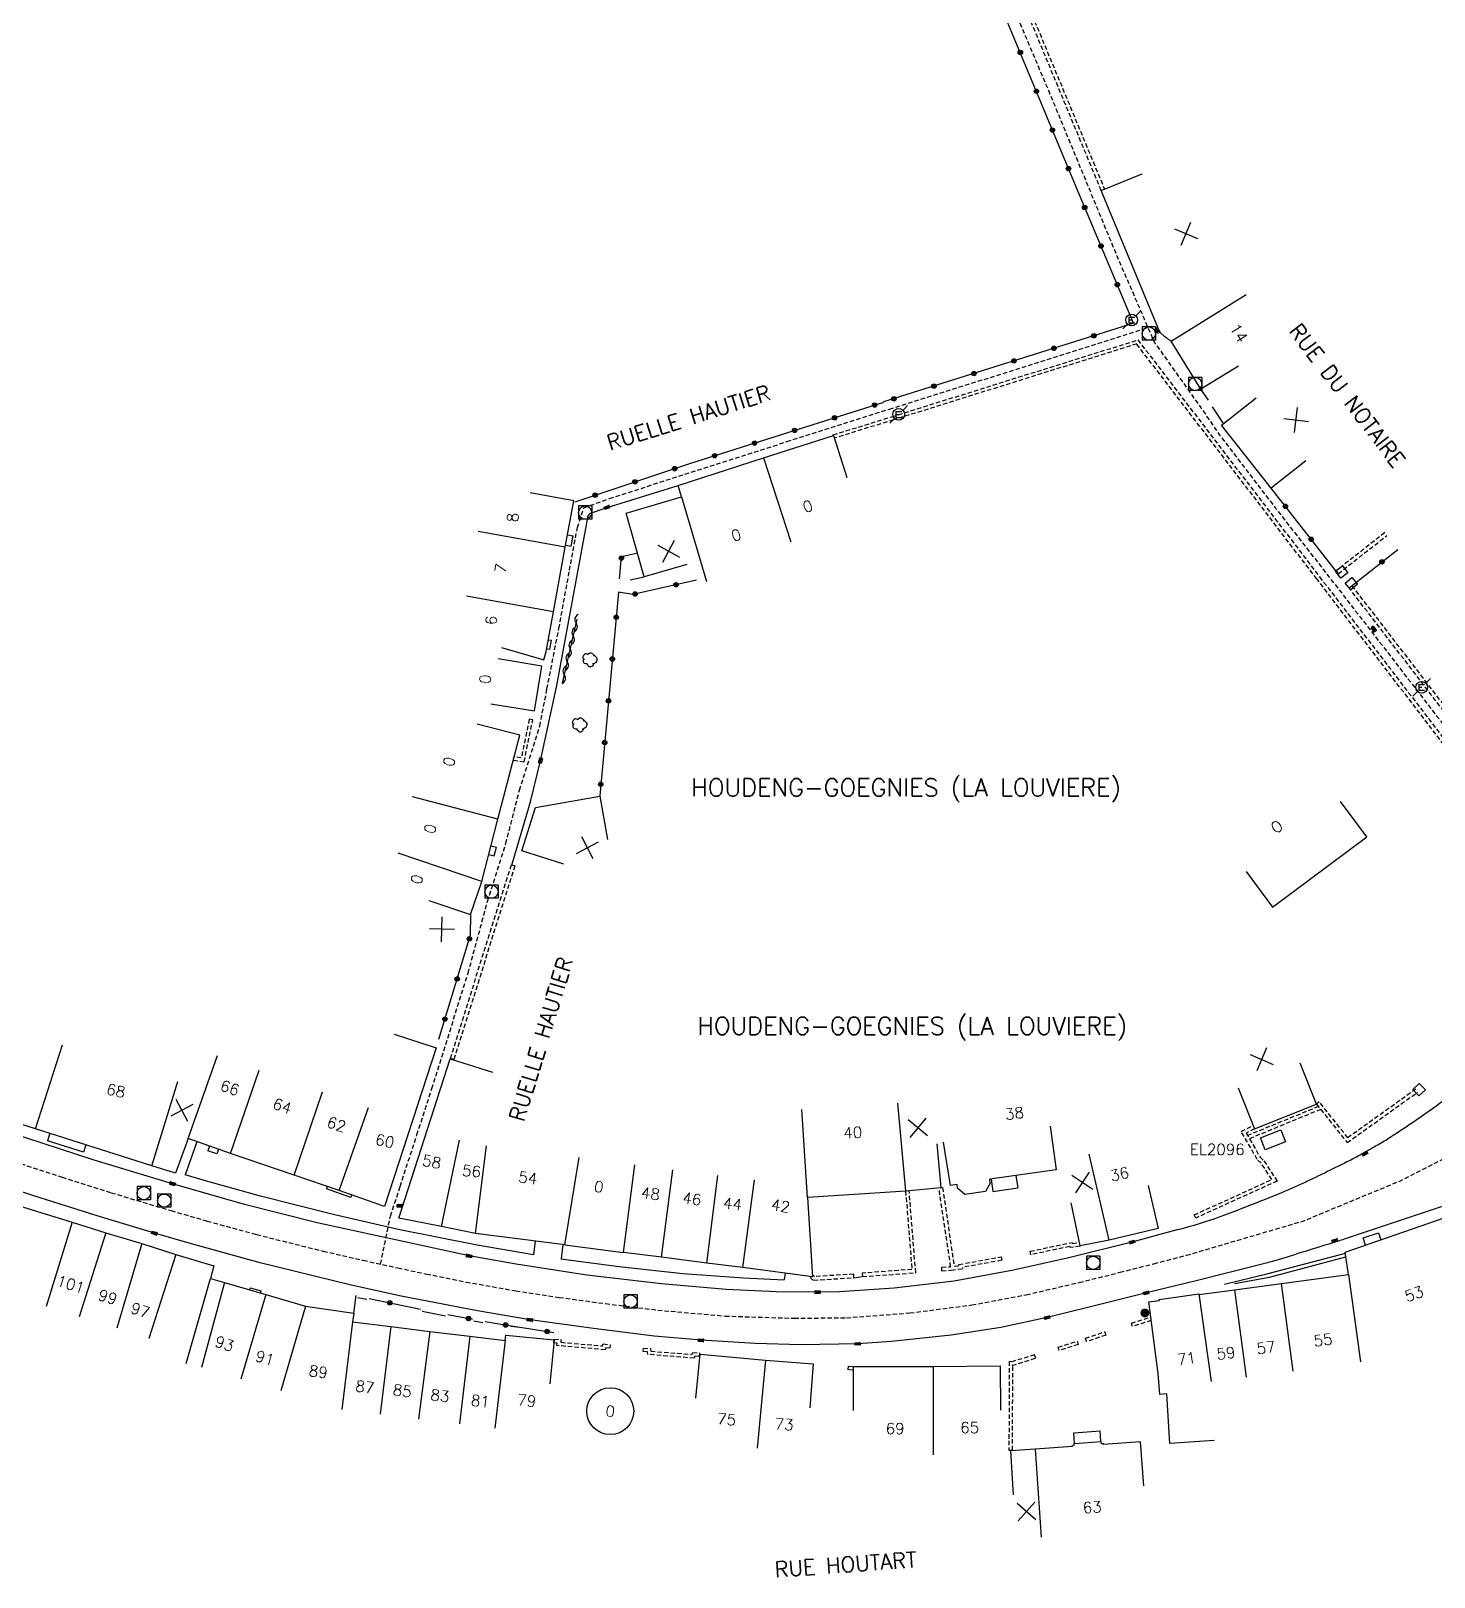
# Model space of a CAD drawing. Header units: millimetres. Extents: x 119599 to 135000, y 124063 to 131000.
# Drawn here: x 134701.8 to 134860.7, y 130174.6 to 130349.7 of the extents above; entities that cross this region are included whole.
import ezdxf
from ezdxf.enums import TextEntityAlignment as Align

# ---------------------------------------------------------------- set-up
doc = ezdxf.new("R2010")
doc.units = ezdxf.units.MM
doc.linetypes.add('DASHED', pattern=[0.75, 0.5, -0.25])
doc.layers.get('0').update_dxf_attribs({"linetype": 'CONTINUOUS'})
for name, color, linetype in [('W0001', 6, 'DASHED'), ('W0008', 7, 'CONTINUOUS'), ('W0100', 7, 'CONTINUOUS'), ('W0105', 7, 'CONTINUOUS'), ('W0112', 1, 'DASHED'), ('W0300', 7, 'CONTINUOUS'), ('W0310', 3, 'CONTINUOUS'), ('W0322', 7, 'CONTINUOUS'), ('W0400', 7, 'CONTINUOUS'), ('W0420', 7, 'CONTINUOUS'), ('W0471', 7, 'CONTINUOUS'), ('W0980', 7, 'CONTINUOUS'), ('W0984', 7, 'CONTINUOUS'), ('W0989', 7, 'CONTINUOUS'), ('W0991', 7, 'CONTINUOUS'), ('W1102', 7, 'CONTINUOUS'), ('W1473', 7, 'CONTINUOUS')]:
    doc.layers.add(name, color=color, linetype=linetype)
doc.styles.get("Standard").update_dxf_attribs({"font": 'romans.shx', "width": 0.85})

# ---------------------------------------------------------------- blocks, each defined once
blk = doc.blocks.new('t322o')
at = {"color": 0, "linetype": 'Continuous'}
for radius in [0.25, 0.15]:
    blk.add_circle((0, 0), radius, dxfattribs=at)
blk = doc.blocks.new('t991o')
at = {"color": 0, "linetype": 'Continuous'}
for p, q in [((-1, 1), (1, -1)), ((-1, -1), (1, 1))]:
    blk.add_line(p, q, dxfattribs=at)
blk = doc.blocks.new('T400')
for p, q in [((-0.15, 0.3), (0.15, 0.3)), ((-0.15, -0.25), (-0.15, 0.3)), ((-0.15, 0.15), (0.15, 0.15)), ((-0.15, 0), (0.15, 0)), ((0.15, 0.3), (0.15, -0.25)), ((-0.15, -0.15), (0.15, -0.15)), ((-0.15, -0.25), (-0.15, -0.3)), ((-0.15, -0.3), (0.15, -0.3)), ((0.15, -0.3), (0.15, -0.25))]:
    blk.add_line(p, q)
blk = doc.blocks.new('t112o')
at = {"color": 0, "linetype": 'Continuous'}
for p, q in [((-0.5, 0.5), (0.5, 0.5)), ((-0.5, -0.5), (-0.5, 0.5)), ((0.5, 0.5), (0.5, -0.5)), ((0.5, -0.5), (-0.5, -0.5))]:
    blk.add_line(p, q, dxfattribs=at)
blk = doc.blocks.new('T471')
for p, q in [((-0.333334, 0.333334), (-0.333334, -0.333334)), ((-0.333334, 0.333334), (0.333334, 0.333334)), ((-0.333334, 0), (0, 0)), ((0.500001, 0.500001), (1.000002, 1.000002)), ((-0.500001, -0.500001), (-1.000002, -1.000002)), ((-0.333334, -0.333334), (0.333334, -0.333334))]:
    blk.add_line(p, q)
blk.add_ellipse((0, 0), major_axis=(0.471405, 0.471405), ratio=1, start_param=5.4977871438, end_param=11.780972451)
blk = doc.blocks.new('T420')
for p, q in [((0.75, 0.75), (-0.75, 0.75)), ((-0.75, 0.75), (-0.75, -0.75)), ((0.75, 0.75), (0.75, -0.75)), ((0.75, -0.75), (-0.75, -0.75))]:
    blk.add_line(p, q)
blk.add_ellipse((0, 0), major_axis=(-0.53, 0.53), ratio=1, start_param=3.926991, end_param=10.210176)
blk = doc.blocks.new('t310o')
at = {"color": 0, "linetype": 'Continuous'}
for centre, start, end in [((-0.5, 0.38), 216.8699, 323.1304), ((0.5, -0.37), 36.8699, 143.1303)]:
    blk.add_arc(centre, 0.625, start, end, dxfattribs=at)
blk = doc.blocks.new('T300')
for p, q in [((-0.8, 0.51), (-0.86, 0.34)), ((-0.86, 0.34), (-0.86, 0.17)), ((-0.86, 0.17), (-0.74, 0.06)), ((-0.69, 0.63), (-0.8, 0.51)), ((-0.8, -0.06), (-0.74, 0.06)), ((-0.74, 0.06), (-0.69, 0.11)), ((-0.57, 0.69), (-0.69, 0.63)), ((-0.46, 0.69), (-0.57, 0.69)), ((-0.29, 0.63), (-0.46, 0.69)), ((-0.29, 0.63), (-0.17, 0.74)), ((-0.23, 0.57), (-0.29, 0.63)), ((-0.17, 0.74), (-0.06, 0.8)), ((-0.06, 0.8), (0.06, 0.8)), ((0.06, 0.8), (0.23, 0.74)), ((0.23, 0.74), (0.34, 0.63)), ((0.34, 0.63), (0.4, 0.51)), ((0.46, 0.46), (0.34, 0.46)), ((0.4, 0.51), (0.4, 0.46)), ((0.57, 0.4), (0.46, 0.46)), ((0.57, 0.4), (0.69, 0.29)), ((0.69, 0.29), (0.74, 0.17)), ((0.74, 0.06), (0.69, -0.17)), ((0.74, 0.17), (0.74, 0.06)), ((-0.8, -0.17), (-0.8, -0.06)), ((-0.8, -0.23), (-0.8, -0.17)), ((-0.74, -0.34), (-0.8, -0.23)), ((-0.69, -0.4), (-0.74, -0.34)), ((-0.51, -0.46), (-0.69, -0.4)), ((-0.4, -0.46), (-0.51, -0.46)), ((-0.4, -0.46), (-0.34, -0.46)), ((-0.34, -0.46), (-0.34, -0.4)), ((-0.34, -0.51), (-0.34, -0.46)), ((-0.29, -0.63), (-0.34, -0.51)), ((-0.17, -0.74), (-0.29, -0.63)), ((-0.06, -0.8), (-0.17, -0.74)), ((0.06, -0.8), (-0.06, -0.8)), ((0.17, -0.74), (0.06, -0.8)), ((0.23, -0.69), (0.17, -0.74)), ((0.29, -0.46), (0.23, -0.46)), ((0.29, -0.63), (0.23, -0.69)), ((0.46, -0.4), (0.29, -0.46)), ((0.34, -0.51), (0.29, -0.63)), ((0.34, -0.51), (0.34, -0.46)), ((0.57, -0.34), (0.46, -0.4)), ((0.63, -0.29), (0.57, -0.34)), ((0.69, -0.17), (0.63, -0.29))]:
    blk.add_line(p, q)
blk = doc.blocks.new('T1473')
at = {"color": 0, "linetype": 'Continuous', "const_width": 0.5, "flags": 128}
blk.add_lwpolyline([(-0.25, 0, 1), (0.25, 0, 1)], format="xyb", close=True, dxfattribs=at)

msp = doc.modelspace()

# ---------------------------------------------------------------- linework, layer by layer
at = {"layer": 'W0001', "flags": 128}
for points in [[(134809.77, 130364.52), (134808.94, 130361.9), (134810.42, 130358.58), (134817.07, 130342.92), (134824.79, 130324.25), (134829.02, 130314.49), (134834.63, 130306.58), (134836.46, 130303.9), (134842.73, 130295.72), (134852.35, 130283.35), (134867.61, 130263.6), (134870.07, 130260.44), (134872.44, 130257.84), (134883.15, 130244.44)], [(134799.02, 130306.9), (134828.32, 130316.12)], [(134832.67, 130211.04), (134845.88, 130214.92), (134856.92, 130219.49), (134874.94, 130228.62)]]:
    msp.add_lwpolyline(points, dxfattribs=at)
at = {"layer": 'W0001'}
for points in [[(134741.39, 130210.04), (134742.52, 130215.49), (134743.61, 130218.84), (134745.51, 130224.7), (134747.2, 130229.92), (134751.31, 130243.02), (134753.5, 130251.12), (134755.58, 130257.68), (134757.12, 130263.73), (134759.42, 130271), (134760.24, 130275.2), (134761.59, 130282.06), (134762.79, 130288.65), (134763.68, 130293.48), (134764.4, 130295.73), (134767.32, 130296.77), (134775.86, 130299.53), (134787.42, 130303.22), (134799.02, 130306.9)], [(134699.19, 130221.89), (134705.31, 130219.89), (134710.89, 130218.13), (134717.66, 130216.1), (134721.74, 130214.92), (134727.36, 130213.39), (134734.9, 130211.51), (134739.43, 130210.47), (134743.35, 130209.61), (134746.59, 130208.92), (134751.08, 130208.01), (134756.71, 130207.02), (134761.62, 130206.27), (134766.87, 130205.56), (134772.79, 130204.83), (134780.41, 130204.16), (134788.25, 130203.9), (134794.15, 130203.97), (134801.34, 130204.51), (134808.36, 130205.41), (134814.52, 130206.57), (134820.51, 130207.96), (134825.14, 130209.11), (134828.98, 130210.09), (134832.67, 130211.04)]]:
    msp.add_lwpolyline(points, dxfattribs=at)
at = {"layer": 'W0008'}
for points in [[(134756.27, 130255.22), (134758.36, 130262.41), (134759.51, 130267.07), (134761.37, 130275.61), (134764.9, 130294.82), (134765.17, 130295.1), (134767.04, 130295.76), (134775.1, 130298.26)], [(134831.73, 130213.97), (134826.49, 130212.54), (134819.49, 130210.8), (134813.08, 130209.35), (134806.34, 130208.12), (134799.55, 130207.3), (134793.36, 130206.91), (134790.87, 130206.86), (134786.19, 130206.89), (134780.53, 130207.18), (134773.2, 130207.81), (134764.76, 130208.8), (134756.76, 130210.02), (134751.41, 130210.97), (134734.21, 130214.72), (134725.97, 130216.81), (134717.82, 130219.15), (134708.96, 130221.83), (134699.26, 130224.99)], [(134833.6, 130208.11), (134828.13, 130206.77), (134821.81, 130205.19), (134816.9, 130203.99), (134811.66, 130202.86), (134806.02, 130201.99), (134799.25, 130201.28), (134795.44, 130201.01), (134788.98, 130200.91), (134783.83, 130201.04), (134777.69, 130201.41), (134772.38, 130201.86), (134765.49, 130202.74), (134758.32, 130203.73), (134752.36, 130204.73), (134743.73, 130206.4), (134737.92, 130207.68), (134727.74, 130210.2), (134719.96, 130212.32), (134715.78, 130213.55), (134709.28, 130215.5), (134702.12, 130217.78), (134694.03, 130220.5)], [(134852.96, 130212.18), (134852.67, 130213.02), (134854.42, 130213.6), (134854.7, 130212.79)]]:
    msp.add_lwpolyline(points, dxfattribs=at)
for points in [[(134831.73, 130213.97, 0.021565), (134836.49, 130215.43, 0.011573), (134838.14, 130216.04, 0.00061), (134843.21, 130218.04, 0.008979), (134843.55, 130218.18, 0.002946), (134844.94, 130218.8, 0.002988), (134846.3, 130219.42, 0.004721), (134848.34, 130220.4, 0.003819), (134850.85, 130221.65, 0.007413), (134852.54, 130222.54, 0.006613), (134854.4, 130223.6, 0.012082), (134855.73, 130224.41, 0.005415), (134858.63, 130226.34, 0.011104), (134861.67, 130228.5, 0.015673)], [(134881.23, 130198.09), (134877.13, 130217.8, 0.056882), (134876.93, 130218.39, 0.032418), (134876.41, 130219.36, 0.087446), (134875.79, 130220.04, 0.095022), (134875.03, 130220.43, 0.062236), (134874.12, 130220.57, 0.087432), (134873.47, 130220.48), (134868.43, 130218.82), (134850.52, 130212.86, -0.00409), (134849.24, 130212.45, -0.001463), (134845.66, 130211.34, -0.002396), (134842.68, 130210.43, -0.008559), (134841.84, 130210.2), (134833.6, 130208.11)]]:
    msp.add_lwpolyline(points, format="xyb", dxfattribs=at)
at = {"layer": 'W0008', "flags": 128}
for points in [[(134836.97, 130207.76), (134841.91, 130208.99), (134850.67, 130211.27)], [(134838.11, 130207.86), (134842.09, 130208.56), (134850.73, 130210.85)]]:
    msp.add_lwpolyline(points, dxfattribs=at)
at = {"layer": 'W0100'}
for p, q in [((134806.75, 130218.65), (134806.7, 130219.05)), ((134810.45, 130219.22), (134810.4, 130219.66)), ((134762.27, 130212.24), (134768.92, 130211.37)), ((134819.75, 130189.36), (134819.73, 130189.46)), ((134823.03, 130189.7), (134823.02, 130189.94)), ((134823.03, 130189.7), (134823.26, 130189.71)), ((134823.27, 130189.61), (134823.26, 130189.71))]:
    msp.add_line(p, q, dxfattribs=at)
msp.add_lwpolyline([(134838.55, 130311.78), (134834.3, 130309.15), (134830.92, 130314.61, -0.015666), (134830.61, 130314.81, -0.026868), (134830.43, 130314.93, -0.013837), (134830.04, 130315.27, -0.017304), (134829.74, 130315.56, -0.065045), (134829.64, 130315.71, -0.030835), (134829.48, 130316.06), (134823.02, 130331.66), (134827.64, 130333.57)], format="xyb", dxfattribs=at)
for points in [[(134846.19, 130301.03), (134842.26, 130297.94), (134836.63, 130305.1), (134840.56, 130308.19)], [(134776.07, 130289.29), (134771.26, 130287.92), (134769.21, 130295.12), (134775.46, 130296.97), (134775.1, 130298.26), (134784.78, 130301.38), (134792.68, 130303.91), (134794.2, 130299.14)], [(134755.09, 130279.91), (134759.89, 130278.51), (134760.16, 130279.46), (134760.97, 130283.95), (134762.3, 130291.25), (134763.27, 130296.52), (134758.35, 130297.43)], [(134753.89, 130273.53), (134758.82, 130272.73), (134759.64, 130277.8), (134754.71, 130278.6)], [(134746.86, 130251.24), (134751.59, 130249.65), (134752.86, 130253.39), (134754.69, 130260.44), (134757.17, 130269.95), (134752.34, 130271.21)], [(134762.15, 130255.35), (134757.38, 130256.86), (134758.93, 130261.78), (134766.21, 130263.07), (134767.09, 130258.15)], [(134839.42, 130254.51), (134842.4, 130250.49), (134853.09, 130258.44), (134850.11, 130262.45)], [(134742.94, 130236.08), (134747.7, 130234.53), (134741.85, 130216.55), (134736.69, 130218.38), (134731.61, 130220.11), (134724.4, 130222.57), (134719.59, 130224.26), (134718.18, 130220.34), (134715.47, 130221.18), (134702.32, 130225.38), (134690.32, 130229.18), (134690.67, 130230.33), (134686.34, 130231.69), (134681.97, 130233.06), (134678.05, 130234.24), (134673.54, 130235.46), (134666.43, 130237.37), (134660.2, 130239.19), (134659.83, 130237.92), (134652.61, 130238.61), (134648.1, 130239.14), (134643.87, 130239.94), (134644.8, 130244.85)], [(134762.27, 130212.24), (134752.16, 130213.51), (134748.3, 130214.31), (134743.47, 130215.23), (134749.29, 130233.31), (134754.05, 130231.78)], [(134838.52, 130230), (134840.38, 130225.36), (134847.4, 130228.17), (134845.54, 130232.81)], [(134817.22, 130225.67), (134817.91, 130220.72), (134810.4, 130219.66)], [(134806.7, 130219.05), (134805.95, 130218.93), (134805.14, 130223.87)], [(134804.4, 130223.66), (134804.85, 130218.68), (134800.89, 130218.32), (134789.76, 130217.59), (134790.31, 130208.61), (134782.44, 130209.66), (134778.36, 130210.16), (134773.22, 130210.81), (134768.92, 130211.37)], [(134810.45, 130219.22), (134809.9, 130218.27), (134807.57, 130217.94), (134806.75, 130218.65)], [(134828.32, 130218.93), (134829.46, 130214.06), (134823.91, 130212.77), (134820.61, 130212.1), (134819.62, 130217)], [(134834.1, 130206.6), (134838.1, 130207.14), (134843.44, 130207.84), (134851.01, 130208.88), (134850.66, 130211.38), (134862.94, 130215.66), (134874.4, 130219.22), (134875.78, 130214.75), (134877.07, 130208.71), (134877.56, 130205.43), (134875.35, 130204.91), (134876.33, 130198.5), (134878.46, 130198.93), (134878.79, 130197.32)], [(134696.91, 130212.5), (134698.38, 130217.28), (134706.46, 130214.79), (134710.26, 130213.59), (134714.37, 130212.38), (134718.2, 130211.14), (134722.52, 130209.86), (134722.11, 130208.4), (134723.71, 130207.97), (134728.4, 130206.59), (134732.9, 130205.27), (134738.35, 130204.47), (134738.22, 130203.5), (134742.54, 130202.98), (134746.98, 130202.39), (134751.49, 130201.86), (134755.5, 130201.39), (134755.59, 130201.98), (134761.04, 130201.45), (134760.55, 130196.47)], [(134835.79, 130190.05), (134830.8, 130189.73), (134830.44, 130195.35), (134829.64, 130195.27), (134829.45, 130197.63), (134828.41, 130205.76), (134829.6, 130205.93), (134829.59, 130206.04), (134834.07, 130206.67)], [(134777.11, 130194.85), (134777.58, 130199.83), (134784.98, 130199.14), (134790.37, 130198.74), (134790, 130193.75)], [(134794.96, 130193.44), (134794.96, 130198.44), (134803.96, 130198.45), (134811.55, 130198.51), (134811.59, 130193.51)], [(134819.75, 130189.36), (134815.52, 130189.07), (134812.73, 130188.9), (134813.04, 130183.91)], [(134819.73, 130189.46), (134819.94, 130189.51), (134819.93, 130189.73), (134823.02, 130189.94)], [(134827.83, 130184.91), (134827.48, 130189.9), (134823.27, 130189.61)]]:
    msp.add_lwpolyline(points, dxfattribs=at)
at = {"layer": 'W0100', "flags": 128}
msp.add_lwpolyline([(134843.34, 130225.27), (134843.88, 130223.89), (134841.6, 130222.98), (134841.06, 130224.36)], close=True, dxfattribs=at)
at = {"layer": 'W0105'}
for p, q in [((134762.56, 130292.67), (134763.22, 130292.55)), ((134762.98, 130291.38), (134763.22, 130292.55)), ((134762.34, 130291.49), (134762.98, 130291.38)), ((134760.4, 130280.78), (134760.75, 130280.71)), ((134760.58, 130279.7), (134760.75, 130280.71)), ((134760.22, 130279.76), (134760.58, 130279.7)), ((134753.91, 130257.43), (134754.52, 130257.27)), ((134754.26, 130256.29), (134754.52, 130257.27)), ((134753.65, 130256.44), (134754.26, 130256.29)), ((134703.95, 130224.86), (134703.68, 130224.02)), ((134707.75, 130222.73), (134703.68, 130224.02)), ((134720.58, 130223.91), (134719.26, 130220.15)), ((134708.02, 130223.56), (134707.75, 130222.73)), ((134722.02, 130223.4), (134721.83, 130222.88)), ((134722.86, 130222.53), (134721.83, 130222.88)), ((134723.04, 130223.04), (134722.86, 130222.53)), ((134735.36, 130218.83), (134735.27, 130218.56)), ((134810.55, 130219.68), (134810.75, 130218.25)), ((134813.57, 130218.65), (134810.74, 130218.24)), ((134813.35, 130220.08), (134813.55, 130218.68)), ((134738.02, 130217.58), (134735.27, 130218.56)), ((134738.12, 130217.87), (134738.02, 130217.58)), ((134758.89, 130212.66), (134758.7, 130211.11)), ((134762.03, 130212.27), (134761.83, 130210.63)), ((134787.23, 130209.02), (134787.12, 130208.26)), ((134795.01, 130208.5), (134795.98, 130208.62)), ((134726.57, 130207.12), (134726.64, 130207.37)), ((134726.64, 130207.37), (134727.87, 130207.01)), ((134727.8, 130206.76), (134727.87, 130207.01)), ((134738.82, 130206.26), (134739.83, 130206.06)), ((134746.1, 130204.72), (134748.74, 130204.18)), ((134751.95, 130203.6), (134752.99, 130203.42)), ((134757.17, 130202.86), (134756.14, 130202.99)), ((134819.91, 130190.94), (134822.9, 130191.14)), ((134819.99, 130189.73), (134819.91, 130190.94)), ((134822.98, 130189.94), (134822.9, 130191.14))]:
    msp.add_line(p, q, dxfattribs=at)
for points in [[(134758.7, 130211.1), (134752.35, 130212.18), (134743.58, 130213.93), (134736.02, 130215.67), (134727.79, 130217.75), (134721.82, 130219.39), (134719.26, 130220.15)], [(134761.81, 130210.63), (134768.43, 130209.77), (134775.62, 130208.97), (134782.48, 130208.48), (134787.12, 130208.26)]]:
    msp.add_lwpolyline(points, dxfattribs=at)
at = {"layer": 'W0112'}
for p, q in [((134792.65, 130303.99), (134799.3, 130306.04)), ((134799.5, 130305.69), (134792.77, 130303.61)), ((134792.67, 130303.9), (134792.65, 130303.99)), ((134757.65, 130266.93), (134758.62, 130271.69)), ((134756.43, 130267.12), (134757.65, 130266.93)), ((134757.33, 130267.39), (134756.54, 130267.51)), ((134749.31, 130233.35), (134756.21, 130255.28)), ((134756.21, 130255.28), (134756.6, 130255.16)), ((134805.96, 130209.74), (134804.64, 130218.66)), ((134800.86, 130218.32), (134801.57, 130209.44)), ((134802, 130209.07), (134801.26, 130218.35)), ((134819.44, 130212.03), (134815.05, 130211.1)), ((134819.76, 130212.36), (134820.53, 130212.49)), ((134820.59, 130212.2), (134820.61, 130212.09)), ((134790.45, 130208.22), (134795.01, 130208.5)), ((134795.98, 130208.62), (134802, 130209.07)), ((134804.95, 130209.69), (134805.96, 130209.74)), ((134804.96, 130209.29), (134804.95, 130209.69)), ((134804.96, 130209.29), (134806.03, 130209.34)), ((134806.03, 130209.34), (134807.32, 130209.53)), ((134826.43, 130203.35), (134828.63, 130204.05)), ((134818.14, 130200.64), (134820.28, 130201.32)), ((134820.28, 130201.32), (134820.4, 130200.94)), ((134821.23, 130201.64), (134823.41, 130202.37)), ((134823.41, 130202.37), (134823.53, 130201.99)), ((134766.6, 130201), (134767.41, 130200.9)), ((134776.74, 130200.03), (134777.51, 130199.97)), ((134794.38, 130198.46), (134794.93, 130198.43)), ((134794.93, 130198.43), (134794.91, 130198.04)), ((134812.6, 130199.01), (134812.56, 130188.95))]:
    msp.add_line(p, q, dxfattribs=at)
for points in [[(134823.02, 130331.66), (134814.52, 130352.1), (134814.89, 130352.25), (134823.39, 130331.81)], [(134799.3, 130306.04), (134827.17, 130314.74), (134847.75, 130287.9), (134866.72, 130263.18), (134866.4, 130262.93), (134847.43, 130287.66), (134827.03, 130314.28), (134799.5, 130305.69)], [(134855.13, 130292.91), (134849.61, 130288.57), (134849.86, 130288.25), (134855.37, 130292.59)], [(134758.62, 130271.69), (134758.23, 130271.77), (134757.33, 130267.39)], [(134756.6, 130255.16), (134749.69, 130233.23), (134749.31, 130233.35)], [(134858.66, 130229.87), (134858.66, 130229.87), (134850.94, 130224.35), (134847.71, 130228.42), (134847.4, 130228.17), (134850.87, 130223.8), (134858.82, 130229.5)], [(134840.38, 130225.36), (134839.43, 130224.88), (134841.01, 130222.15), (134841.44, 130221.73), (134842.94, 130219.45), (134833.71, 130215.26), (134833.55, 130215.62), (134842.35, 130219.62), (134841.13, 130221.48), (134840.69, 130221.9), (134838.87, 130225.05), (134840.2, 130225.72)], [(134804.85, 130218.69), (134805.04, 130218.72), (134806.36, 130209.79), (134806.9, 130209.87), (134806.89, 130210)], [(134815.05, 130211.1), (134814.97, 130211.49), (134819.72, 130212.5), (134819.76, 130212.36)], [(134820.61, 130212.09), (134819.48, 130211.91), (134819.44, 130212.03)], [(134806.89, 130210), (134811.67, 130210.86), (134811.74, 130210.47)], [(134811.74, 130210.47), (134807.31, 130209.67), (134807.32, 130209.53)], [(134790.05, 130208.64), (134790.11, 130208.46), (134790.26, 130208.3), (134790.45, 130208.22)], [(134790.46, 130208.67), (134790.43, 130208.76), (134790.3, 130208.72)], [(134795.01, 130208.5), (134794.98, 130208.9), (134790.52, 130208.63), (134790.49, 130208.64), (134790.46, 130208.67)], [(134801.57, 130209.44), (134795.95, 130209.02), (134795.98, 130208.62)], [(134828.68, 130203.65), (134826.56, 130202.97), (134826.43, 130203.35)], [(134761.4, 130201.09), (134761, 130201.13), (134761.04, 130201.53)], [(134761.04, 130201.53), (134761.85, 130201.45), (134761.82, 130201.18), (134766.54, 130200.77), (134766.6, 130201)], [(134767.41, 130200.9), (134767.36, 130200.5), (134766.9, 130200.56), (134766.84, 130200.34), (134761.37, 130200.81), (134761.4, 130201.09)], [(134823.53, 130201.99), (134821.36, 130201.26), (134821.23, 130201.64)], [(134771.62, 130200.1), (134771.15, 130200.13), (134771.18, 130200.53)], [(134771.18, 130200.53), (134771.97, 130200.47), (134772.01, 130200.18), (134776.65, 130199.81), (134776.74, 130200.03)], [(134777.51, 130199.97), (134777.48, 130199.57), (134777, 130199.61), (134776.9, 130199.38), (134771.66, 130199.81), (134771.62, 130200.1)], [(134815.47, 130199.76), (134812.89, 130198.98), (134812.6, 130199.01)], [(134812.93, 130198.57), (134815.59, 130199.38), (134815.47, 130199.76)], [(134820.4, 130200.94), (134818.26, 130200.26), (134818.14, 130200.64)], [(134794.91, 130198.04), (134794.36, 130198.07), (134794.38, 130198.46)], [(134812.56, 130188.95), (134812.96, 130188.95), (134813, 130198.56), (134812.93, 130198.57)]]:
    msp.add_lwpolyline(points, dxfattribs=at)
msp.add_lwpolyline([(134851.4, 130286.9), (134865.36, 130268.75), (134865.04, 130268.5), (134851.08, 130286.66)], close=True, dxfattribs=at)
at = {"layer": 'W0112', "flags": 128}
for points in [[(134847.62, 130227.89), (134839.59, 130224.6)], [(134847.88, 130227.57), (134839.8, 130224.25)]]:
    msp.add_lwpolyline(points, dxfattribs=at)
at = {"layer": 'W0310'}
msp.add_line((134761.98, 130275.84), (134763.64, 130283.09), dxfattribs=at)
at = {"layer": 'W0322'}
for p, q in [((134769.66, 130287.55), (134771.26, 130287.92)), ((134738.37, 130204.49), (134738.63, 130206.48)), ((134740.11, 130206.14), (134745.9, 130204.94)), ((134749.01, 130204.32), (134751.82, 130203.8))]:
    msp.add_line(p, q, dxfattribs=at)
at = {"layer": 'W0322', "flags": 128}
for points in [[(134826.68, 130316.63), (134820.51, 130331.25), (134809.58, 130357.58)], [(134826.71, 130316.64), (134798.37, 130307.71)], [(134835.15, 130307.91), (134834.3, 130309.15)], [(134836.88, 130305.28), (134835.62, 130307.15)], [(134849.73, 130288.41), (134842.26, 130297.94)], [(134851.08, 130286.66), (134856.62, 130291.01)]]:
    msp.add_lwpolyline(points, dxfattribs=at)
at = {"layer": 'W0322'}
for points in [[(134763.44, 130296.41), (134776.43, 130300.74), (134798.39, 130307.69)], [(134768.44, 130287.66), (134768.69, 130290.2), (134770.36, 130290.6)], [(134777.16, 130287.54), (134769.98, 130285.9), (134768.34, 130286.15), (134766.21, 130263.09)], [(134747.99, 130235.53), (134751.59, 130247.33), (134751.6, 130249.66)], [(134753.22, 130203.54), (134755.95, 130203.08), (134757.42, 130202.85), (134761.01, 130202.29)]]:
    msp.add_lwpolyline(points, dxfattribs=at)
at = {"layer": 'W1102'}
for p, q in [((134784.78, 130301.38), (134787.84, 130291.86)), ((134775.46, 130296.97), (134778.3, 130287.38)), ((134762.3, 130291.25), (134752.46, 130293.04)), ((134760.97, 130283.95), (134751.12, 130285.71)), ((134754.69, 130260.44), (134745.01, 130262.96)), ((134752.86, 130253.39), (134743.38, 130256.59)), ((134702.32, 130225.38), (134705.37, 130234.9)), ((134719.59, 130224.26), (134722.91, 130233.69)), ((134724.4, 130222.57), (134727.64, 130232.03)), ((134715.47, 130221.18), (134718.42, 130230.74)), ((134731.61, 130220.11), (134734.82, 130229.57)), ((134736.69, 130218.38), (134740.04, 130227.8)), ((134789.76, 130217.59), (134789.1, 130227.57)), ((134800.89, 130218.32), (134799.99, 130228.28)), ((134748.3, 130214.31), (134750.33, 130224.1)), ((134752.16, 130213.51), (134753.4, 130223.43)), ((134762.27, 130212.24), (134763.9, 130222.1)), ((134823.91, 130212.77), (134821.64, 130222.51)), ((134768.92, 130211.37), (134770.2, 130221.29)), ((134773.22, 130210.81), (134774.48, 130220.73)), ((134778.36, 130210.16), (134779.58, 130220.09)), ((134782.44, 130209.66), (134783.76, 130219.57)), ((134706.46, 130214.79), (134703.52, 130205.23)), ((134710.26, 130213.59), (134707.27, 130204.05)), ((134714.37, 130212.38), (134711.52, 130202.79)), ((134718.2, 130211.14), (134715.13, 130201.62)), ((134719.38, 130198.78), (134722.11, 130208.4)), ((134723.71, 130207.97), (134721.11, 130198.31)), ((134728.4, 130206.59), (134725.57, 130196.99)), ((134834.07, 130206.67), (134835.45, 130196.76)), ((134732.9, 130205.27), (134730.08, 130195.67)), ((134738.22, 130203.5), (134737.02, 130193.58)), ((134742.54, 130202.98), (134741.34, 130193.05)), ((134746.98, 130202.39), (134745.67, 130192.48)), ((134751.49, 130201.86), (134750.32, 130191.93)), ((134755.5, 130201.39), (134754.35, 130191.46)), ((134784.98, 130199.14), (134784.06, 130189.18)), ((134803.96, 130198.45), (134803.97, 130188.45)), ((134815.52, 130189.07), (134816.21, 130179.09))]:
    msp.add_line(p, q, dxfattribs=at)
at = {"layer": 'W1102', "flags": 128}
for points in [[(134830.92, 130314.61), (134839.43, 130319.87)], [(134851.01, 130208.88), (134852.37, 130198.98)], [(134838.1, 130207.14), (134839.42, 130197.23)], [(134844.77, 130197.93), (134843.44, 130207.84)]]:
    msp.add_lwpolyline(points, dxfattribs=at)
at = {"layer": 'W1102'}
msp.add_circle((134767.41, 130193.38), 2.66, dxfattribs=at)

# ---------------------------------------------------------------- block references
at = {"layer": 'W0112'}
for p, rotation in [((134850.24, 130288.44), 306.6237014677308), ((134851.33, 130287.12), 310.2921932343139), ((134859.02, 130229.8), 43.44176553661384)]:
    msp.add_blockref('t112o', p, dxfattribs=dict(at, rotation=rotation))
at = {"layer": 'W0300'}
for p in [(134765.16, 130278.49), (134764, 130271.12)]:
    msp.add_blockref('T300', p, dxfattribs=at)
at = {"layer": 'W0310', "rotation": 77.11165177141942}
for p in [(134763.54, 130282.66), (134763.21, 130281.2), (134762.87, 130279.74), (134762.54, 130278.28), (134762.2, 130276.81)]:
    msp.add_blockref('t310o', p, dxfattribs=at)
at = {"layer": 'W0322'}
for p, rotation in [((134813.85, 130347.3), 112.5456513687316), ((134815.67, 130342.91), 112.5456513687316), ((134817.49, 130338.52), 112.5456513687316), ((134819.31, 130334.14), 112.5456513687316), ((134821.14, 130329.75), 112.8920878267831), ((134822.99, 130325.38), 112.8920878267831), ((134824.84, 130321), 112.8920878267831), ((134822.18, 130315.21), 197.5002655404344), ((134817.65, 130313.79), 197.5002655404344), ((134813.12, 130312.36), 197.5002655404344), ((134804.06, 130309.5), 197.5002655404344), ((134808.59, 130310.93), 197.5002655404344), ((134799.53, 130308.07), 197.5002655404344), ((134792.81, 130305.92), 17.56184336008297), ((134797.34, 130307.36), 17.56184336008297), ((134788.28, 130304.49), 17.56184336008297), ((134783.75, 130303.06), 17.56184336008297), ((134779.22, 130301.62), 17.56184336008297), ((134774.7, 130300.16), 18.43882989625754), ((134765.69, 130297.16), 18.43882989625754), ((134770.2, 130298.66), 18.43882989625754), ((134843.87, 130295.89), 128.0840286992071), ((134846.8, 130292.15), 128.0840286992071), ((134768.67, 130290.03), 84.31627353241858), ((134854.81, 130289.6), 38.19184474874643), ((134774.85, 130287.01), 192.8840083587241), ((134770.22, 130285.96), 192.8840083587241), ((134768.08, 130283.32), 264.7236843534573), ((134767.64, 130278.59), 264.7236843534573), ((134767.21, 130273.85), 264.7236843534573), ((134766.77, 130269.12), 264.7236843534573), ((134766.33, 130264.4), 264.7236843534573), ((134751.45, 130246.89), 73.04752845804029), ((134750.07, 130242.35), 73.04752845804029), ((134748.68, 130237.8), 73.04752845804029), ((134742.43, 130205.66), 348.3065766120853), ((134751.35, 130203.88), 349.4668004654762), ((134755.56, 130203.14), 350.2928804452745), ((134760.25, 130202.41), 351.1722928058638)]:
    msp.add_blockref('t322o', p, dxfattribs=dict(at, rotation=rotation))
at = {"layer": 'W0400'}
for p, rotation in [((134829.39, 130315.8), 202.8550983304754), ((134767.04, 130295.76), 109.5131895341024), ((134853.88, 130281.98), 217.1653515041036), ((134759.51, 130267.07), 166.1083827292233), ((134852.87, 130222.56), 298.8997112758903), ((134717.82, 130219.15), 253.9535276567311), ((134743.56, 130216.65), 90), ((134715.78, 130213.55), 73.53997937271883), ((134826.49, 130212.54), 285.212810964979), ((134849.48, 130212.69), 108.10893189415), ((134751.41, 130210.97), 259.9196880482624), ((134790.87, 130206.86), 271.1828306529969), ((134828.13, 130206.77), 103.8377782694618), ((134758.32, 130203.73), 82.13500271398995), ((134816.9, 130203.99), 103.7267998024105), ((134777.69, 130201.41), 86.56522976202127), ((134795.44, 130201.01), 94.09333446105006)]:
    msp.add_blockref('T400', p, dxfattribs=dict(at, rotation=rotation))
at = {"layer": 'W0420'}
for p in [(134828.41, 130315.46), (134833.66, 130309.75), (134764.56, 130295.18), (134753.96, 130252.23), (134714.57, 130218.07), (134716.89, 130217.23), (134822.11, 130210.19), (134769.7, 130205.8)]:
    msp.add_blockref('T420', p, dxfattribs=at)
at = {"layer": 'W0471'}
for p in [(134826.47, 130317), (134800.08, 130306.3), (134859.31, 130275.39)]:
    msp.add_blockref('T471', p, dxfattribs=at)
at = {"layer": 'W0991'}
for p, rotation in [((134832.61, 130326.79), 22.48966873665502), ((134845.09, 130305.67), 38.19184474883193), ((134774.02, 130290.82), 16.46720242812285), ((134764.83, 130257.21), 72.49663315171489), ((134748.34, 130247.98), 133.6400152311609), ((134841.19, 130233.23), 291.7927550295179), ((134718.89, 130227.45), 162.8376388274657), ((134802.24, 130225.47), 185.1670125230984), ((134820.87, 130219.29), 191.4513141014438), ((134814.56, 130182), 183.5050697002883)]:
    msp.add_blockref('t991o', p, dxfattribs=dict(at, rotation=rotation))
at = {"layer": 'W1473'}
msp.add_blockref('T1473', (134827.96, 130204.51), dxfattribs=at)

# ---------------------------------------------------------------- texts
at = {"layer": 'W0980'}
for p in [(134800.92, 130263.9), (134801.61, 130236.89)]:
    msp.add_text('HOUDENG-GOEGNIES (LA LOUVIERE)', height=2, dxfattribs=at).set_placement(p, align=Align.MIDDLE)
at = {"layer": 'W0984'}
msp.add_text('EL2096', height=1.25, dxfattribs=at).set_placement((134836.16, 130223.03), align=Align.MIDDLE)
at = {"layer": 'W0989'}
for s, rotation, p in [('RUE DU NOTAIRE', 307.4774, (134850.87, 130308.45)), ('RUELLE HAUTIER', 17.5619, (134776.28, 130305.94)), ('RUELLE HAUTIER', 73.0476, (134759.56, 130235.53)), ('RUE HOUTART', 4.1027, (134794.06, 130176.01))]:
    msp.add_text(s, height=1.75, rotation=rotation, dxfattribs=at).set_placement(p, align=Align.MIDDLE)
at = {"layer": 'W0991'}
for s, rotation, p in [('14', 301.711, (134838.59, 130315.53)), ('0', 17.7415, (134789.77, 130295.89)), ('8', 89.3176, (134756.37, 130294.62)), ('0', 17.8398, (134781.67, 130292.63)), ('7', 79.6712, (134755.01, 130288.86)), ('6', 86.2166, (134753.92, 130282.97)), ('0', 86.2166, (134753.24, 130276.32)), ('0', 255.3613, (134749.16, 130266.96)), ('0', 255.3613, (134747.01, 130259.36)), ('O', 36.6015, (134842.9, 130259.59)), ('0', 255.3613, (134745.5, 130253.63)), ('68', 348.52, (134711.42, 130229.69)), ('66', 340.6303, (134724.32, 130230.01)), ('64', 341.1478, (134730.27, 130227.96)), ('38', 8.004, (134813.18, 130227.12)), ('62', 341.234, (134736.4, 130225.87)), ('40', 3.7458, (134794.87, 130224.94)), ('60', 348.2782, (134741.88, 130223.99)), ('58', 349.2465, (134747.19, 130221.64)), ('56', 354.9286, (134751.7, 130220.58)), ('54', 352.8649, (134758.08, 130219.82)), ('36', 13.142, (134825.09, 130220.23)), ('0', 352.5998, (134766.12, 130218.8)), ('48', 352.5998, (134771.97, 130218.03)), ('46', 352.8134, (134776.66, 130217.43)), ('44', 352.9543, (134781.26, 130216.86)), ('42', 350.5962, (134786.7, 130216.63)), ('101', 342.5854, (134706.31, 130207.75)), ('99', 343.4742, (134710.5, 130206.31)), ('53', 19.2261, (134858.45, 130206.66)), ('97', 342.1178, (134714.18, 130204.82)), ('93', 341.1185, (134723.71, 130201.02)), ('57', 7.551, (134841.68, 130200.58)), ('55', 7.551, (134848.13, 130201.45)), ('91', 343.6465, (134728.3, 130199.4)), ('71', 7.9376, (134832.68, 130199.35)), ('59', 7.551, (134837.14, 130199.95)), ('89', 351.7235, (134734.35, 130197.85)), ('87', 353.073, (134739.62, 130196.13)), ('85', 352.465, (134743.86, 130195.69)), ('83', 353.2975, (134748.12, 130195.14)), ('81', 353.3569, (134752.7, 130194.52)), ('79', 354.4041, (134757.95, 130194.58)), ('0', 355.2182, (134767.41, 130193.38)), ('75', 354.7021, (134780.58, 130192.46)), ('73', 355.7163, (134787.1, 130191.89)), ('69', 0.059, (134799.67, 130191.41)), ('65', 0.4066, (134808.11, 130191.52)), ('63', 3.9744, (134821.99, 130182.5))]:
    msp.add_text(s, height=1.25, rotation=rotation, dxfattribs=at).set_placement(p, align=Align.MIDDLE)

doc.saveas('drawing.dxf')
